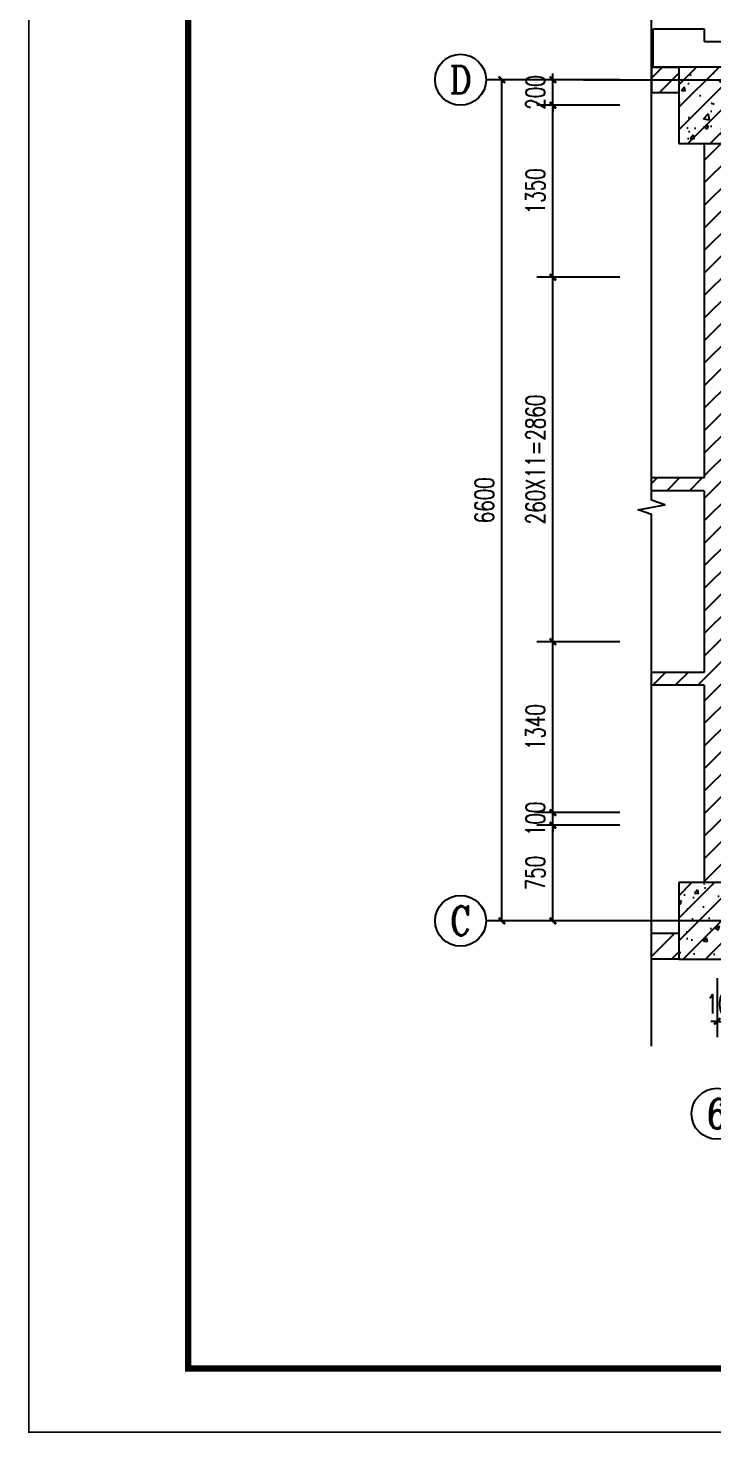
# Model space of a CAD drawing. Extents: x 1738711 to 2346805, y 1189731 to 2516152.
# Drawn here: x 1897827 to 1903199, y 1368210 to 1379233 of the extents above; entities that cross this region are included whole.
import ezdxf
from ezdxf.enums import TextEntityAlignment as Align

# ---------------------------------------------------------------- set-up
doc = ezdxf.new("R2010")
doc.units = 0
doc.header["$LTSCALE"] = 1000
doc.header["$MEASUREMENT"] = 0
doc.linetypes.add('复件 140224通州运河二期售楼部条件图_t3$0$X-ME SHAFT SH$0$X-B2$0$WATER_LINE', pattern=[0])
for name, color, linetype in [('AXIS', 3, 'Continuous'), ('AXIS_TEXT', 7, 'Continuous'), ('COLUMN', 9, 'Continuous'), ('DIM_SYMB', 3, 'Continuous'), ('DOTE', 1, 'Continuous'), ('PUB_DIM', 3, 'Continuous'), ('PUB_HATCH', 8, 'Continuous'), ('TK', 4, 'Continuous'), ('WALL', 40, 'Continuous')]:
    doc.layers.add(name, color=color, linetype=linetype)
doc.styles.add('_TCH_AXIS', font='COMPLEX', dxfattribs={"bigfont": 'GBCBIG'})
doc.styles.add('_TCH_DIM_T3', font='SIMPLEX', dxfattribs={"width": 0.705882, "bigfont": 'GBCBIG'})
doc.styles.add('COMPLEX', font='COMPLEX')
doc.styles.add('宋体', font='SIMSUN.TTF', dxfattribs={"width": 0.75})
doc.dimstyles.new('_TCH_ARCH&&50', dxfattribs={"dimtxt": 148.75, "dimasz": 50, "dimexe": 125, "dimexo": 150, "dimgap": 63.125, "dimtad": 1, "dimdec": 0, "dimzin": 0, "dimdsep": 46, "dimtxsty": '_TCH_DIM_T3', "dimblk": 'ARCHTICK', "dimcen": 0.09, "dimclrt": 7, "dimazin": 2, "dimtfac": 1, "dimtdec": 0, "dimtix": 1, "dimtmove": 2, "dimatfit": 3, "dimfxl": 50, "dimtolj": 1, "dimtzin": 0, "dimarcsym": 0})
pattern_1 = [(45, (0, 89.76), (-88.388383, 88.388383), [])]
pattern_2 = [(45, (0, 0), (-88.3883476, 88.3883476), []), (50, (0, 0), (358.63009, -31.376067), [37.5, -412.5]), (355, (0, 0), (-69.375667, 376.096067), [30, -330]), (100.4514, (29.9, -2.6), (289.25469, 344.71977), [31.870095, -350.571056]), (46.1842, (0, 100), (533.620524, -82.75951), [56.25, -618.75]), (96.6356, (44.47, 93.1), (467.33135, 487.05894), [47.80514, -525.8565]), (351.1842, (0, 100), (467.33097, 487.0593), [45, -495]), (21, (50, 75), (298.453526, -201.309445), [37.5, -412.5]), (326, (50, 75), (121.657666, 362.57502), [30, -330]), (71.4514, (74.87, 58.22), (420.111314, 161.26525), [31.870095, -350.571056]), (37.5, (0, 0), (6.079928, 166.446927), [0, -326, 0, -335, 0, -331.25]), (7.5, (0, 0), (131.534769, 197.205856), [0, -191, 0, -318.5, 0, -126.25]), (327.5, (-111.5, 0), (266.911218, -11.277436), [0, -125, 0, -390, 0, -517.5]), (317.5, (-161.5, 0), (291.593085, 50.052491), [0, -162.5, 0, -259, 0, -367.5])]

# ---------------------------------------------------------------- blocks, each defined once
blk = doc.blocks.new('dgh321')
at = {"layer": 'WALL', "linetype": '复件 140224通州运河二期售楼部条件图_t3$0$X-ME SHAFT SH$0$X-B2$0$WATER_LINE'}
for p, q in [((3247025, -2494105), (3247425, -2494105)), ((3247025, -2494105), (3247025, -2494405)), ((3247425, -2494105), (3247625, -2494105)), ((3248025, -2494105), (3247625, -2494105)), ((3248025, -2494405), (3248025, -2494105)), ((3247025, -2494405), (3247425, -2494405)), ((3247425, -2494405), (3247425, -2494305)), ((3247425, -2494305), (3247625, -2494305)), ((3247625, -2494405), (3247625, -2494305)), ((3248025, -2494405), (3247625, -2494405))]:
    blk.add_line(p, q, dxfattribs=at)
blk = doc.blocks.new('hjashrtahreahe')
at = {"layer": 'TK', "color": 7, "const_width": 25}
blk.add_lwpolyline([(0, 59400), (84100, 59400), (84100, 0), (0, 0)], close=True, dxfattribs=at)
at = {"layer": 'TK', "color": 3, "const_width": 100}
blk.add_lwpolyline([(2500, 1000), (2500, 58400), (83100, 58400), (83100, 1000)], close=True, dxfattribs=at)
at = {"layer": 'TK', "style": '宋体', "width": 0.75}
for tag, height, p in [('项目负责人', 350, (6003, 57089)), ('专业负责人', 350, (6003, 56224)), ('设计人', 350, (6003, 55419)), ('版号1', 250, (77304, 22193)), ('时间1', 250, (82405, 22193)), ('版号2', 250, (77304, 21593)), ('时间2', 250, (82405, 21593)), ('版号3', 250, (77304, 20993)), ('时间3', 250, (82405, 20993)), ('建筑会签', 0.0001, (78978, 2403)), ('电气会签', 0.0001, (82128, 2403)), ('结构会签', 0.0001, (78978, 1803)), ('暖通会签', 0.0001, (82128, 1803)), ('给排水会签', 0.0001, (78978, 1250)), ('智能化会签', 0.0001, (82128, 1250))]:
    blk.add_attdef(tag, text='', height=height, dxfattribs=at).set_placement(p, align=Align.CENTER)
for tag, p in [('合作设计单位', (80816, 48986)), ('版号说明1', (79854, 22318)), ('版号说明2', (79854, 21718)), ('版号说明3', (79854, 21118)), ('浙江绿储科技有限公司', (80545, 16036)), ('百兆瓦级集中式熔盐储能关键', (80545, 14953)), ('设备研发及制造基地项目', (80545, 14603)), ('1#研发楼', (80545, 13636)), ('图名', (80545, 12436)), ('工程编号', (78978, 11461)), ('子项编号', (82128, 11461)), ('建筑', (78978, 10711)), ('图号', (82128, 10711)), ('施工图', (78978, 9961)), ('2023.03', (82128, 9961)), ('审定', (79353, 8461)), ('审核', (79353, 7711)), ('工程负责', (79353, 6961)), ('专业负责', (79353, 6211)), ('设计', (79353, 5461)), ('制图', (79353, 4711)), ('校对', (79353, 3961))]:
    blk.add_attdef(tag, text='', height=250, dxfattribs=at).set_placement(p, align=Align.MIDDLE_CENTER)
blk = doc.blocks.new('_ArchTick')
at = {"color": 0, "linetype": 'ByBlock', "const_width": 0.4}
blk.add_lwpolyline([(-0.5, -0.5), (0.5, 0.5)], dxfattribs=at)
blk = doc.blocks.new('*D1818')
at = {"layer": 'Defpoints', "color": 0, "transparency": 16777216}
for p in [(1901544, 1378828), (1902219, 1378828), (1902219, 1372228)]:
    blk.add_point(p, dxfattribs=at)
at = {"layer": 'PUB_DIM', "color": 0, "lineweight": -2, "transparency": 16777216}
for p, q in [((1902069, 1378828), (1901419, 1378828)), ((1901544, 1372228), (1901544, 1378828)), ((1902069, 1372228), (1901419, 1372228))]:
    blk.add_line(p, q, dxfattribs=at)
at = {"layer": 'PUB_DIM', "color": 0, "lineweight": -2, "transparency": 16777216, "xscale": 50, "yscale": 50, "zscale": 50}
for p, rotation in [((1901544, 1378828), 90), ((1901544, 1372228), 270)]:
    blk.add_blockref('_ArchTick', p, dxfattribs=dict(at, rotation=rotation))
at = {"layer": 'PUB_DIM', "color": 7, "transparency": 16777216, "insert": (1901407, 1375528), "char_height": 148.8, "attachment_point": 5, "rotation": 90, "style": '_TCH_DIM_T3'}
blk.add_mtext('\\A1;6600', dxfattribs=at)
blk = doc.blocks.new('*D1819')
at = {"layer": 'Defpoints', "color": 0, "transparency": 16777216}
for p in [(1901944, 1372978), (1902619, 1372978), (1902619, 1372228)]:
    blk.add_point(p, dxfattribs=at)
at = {"layer": 'PUB_DIM', "color": 0, "lineweight": -2, "transparency": 16777216}
for p, q in [((1902469, 1372978), (1901819, 1372978)), ((1901944, 1372228), (1901944, 1372978)), ((1902469, 1372228), (1901819, 1372228))]:
    blk.add_line(p, q, dxfattribs=at)
at = {"layer": 'PUB_DIM', "color": 0, "lineweight": -2, "transparency": 16777216, "xscale": 50, "yscale": 50, "zscale": 50}
for p, rotation in [((1901944, 1372978), 90), ((1901944, 1372228), 270)]:
    blk.add_blockref('_ArchTick', p, dxfattribs=dict(at, rotation=rotation))
at = {"layer": 'PUB_DIM', "color": 7, "transparency": 16777216, "insert": (1901807, 1372603), "char_height": 148.8, "attachment_point": 5, "rotation": 90, "style": '_TCH_DIM_T3'}
blk.add_mtext('\\A1;750', dxfattribs=at)
blk = doc.blocks.new('*D1820')
at = {"layer": 'Defpoints', "color": 0, "transparency": 16777216}
for p in [(1901944, 1373078), (1902619, 1373078), (1902619, 1372978)]:
    blk.add_point(p, dxfattribs=at)
at = {"layer": 'PUB_DIM', "color": 0, "lineweight": -2, "transparency": 16777216}
for p, q in [((1901944, 1373078), (1901944, 1373128)), ((1902469, 1373078), (1901819, 1373078)), ((1901944, 1372978), (1901944, 1373078)), ((1902469, 1372978), (1901819, 1372978)), ((1901944, 1372978), (1901944, 1372928))]:
    blk.add_line(p, q, dxfattribs=at)
at = {"layer": 'PUB_DIM', "color": 0, "lineweight": -2, "transparency": 16777216, "xscale": 50, "yscale": 50, "zscale": 50}
for p, rotation in [((1901944, 1373078), 270), ((1901944, 1372978), 90)]:
    blk.add_blockref('_ArchTick', p, dxfattribs=dict(at, rotation=rotation))
at = {"layer": 'PUB_DIM', "color": 7, "transparency": 16777216, "insert": (1901807, 1373028), "char_height": 148.8, "attachment_point": 5, "rotation": 90, "style": '_TCH_DIM_T3'}
blk.add_mtext('\\A1;100', dxfattribs=at)
blk = doc.blocks.new('*D1821')
at = {"layer": 'Defpoints', "color": 0, "transparency": 16777216}
for p in [(1901944, 1374418), (1902619, 1374418), (1902619, 1373078)]:
    blk.add_point(p, dxfattribs=at)
at = {"layer": 'PUB_DIM', "color": 0, "lineweight": -2, "transparency": 16777216}
for p, q in [((1902469, 1374418), (1901819, 1374418)), ((1901944, 1373078), (1901944, 1374418)), ((1902469, 1373078), (1901819, 1373078))]:
    blk.add_line(p, q, dxfattribs=at)
at = {"layer": 'PUB_DIM', "color": 0, "lineweight": -2, "transparency": 16777216, "xscale": 50, "yscale": 50, "zscale": 50}
for p, rotation in [((1901944, 1374418), 90), ((1901944, 1373078), 270)]:
    blk.add_blockref('_ArchTick', p, dxfattribs=dict(at, rotation=rotation))
at = {"layer": 'PUB_DIM', "color": 7, "transparency": 16777216, "insert": (1901807, 1373748), "char_height": 148.8, "attachment_point": 5, "rotation": 90, "style": '_TCH_DIM_T3'}
blk.add_mtext('\\A1;1340', dxfattribs=at)
blk = doc.blocks.new('*D1822')
at = {"layer": 'Defpoints', "color": 0, "transparency": 16777216}
for p in [(1901944, 1377278), (1902619, 1377278), (1902619, 1374418)]:
    blk.add_point(p, dxfattribs=at)
at = {"layer": 'PUB_DIM', "color": 0, "lineweight": -2, "transparency": 16777216}
for p, q in [((1902469, 1377278), (1901819, 1377278)), ((1901944, 1374418), (1901944, 1377278)), ((1902469, 1374418), (1901819, 1374418))]:
    blk.add_line(p, q, dxfattribs=at)
at = {"layer": 'PUB_DIM', "color": 0, "lineweight": -2, "transparency": 16777216, "xscale": 50, "yscale": 50, "zscale": 50}
for p, rotation in [((1901944, 1377278), 90), ((1901944, 1374418), 270)]:
    blk.add_blockref('_ArchTick', p, dxfattribs=dict(at, rotation=rotation))
at = {"layer": 'PUB_DIM', "color": 7, "transparency": 16777216, "insert": (1901807, 1375848), "char_height": 148.75, "attachment_point": 5, "rotation": 90, "style": '_TCH_DIM_T3'}
blk.add_mtext('\\A1;260X11=2860', dxfattribs=at)
blk = doc.blocks.new('*D1823')
at = {"layer": 'Defpoints', "color": 0, "transparency": 16777216}
for p in [(1901944, 1378628), (1902619, 1378628), (1902619, 1377278)]:
    blk.add_point(p, dxfattribs=at)
at = {"layer": 'PUB_DIM', "color": 0, "lineweight": -2, "transparency": 16777216}
for p, q in [((1902469, 1378628), (1901819, 1378628)), ((1901944, 1377278), (1901944, 1378628)), ((1902469, 1377278), (1901819, 1377278))]:
    blk.add_line(p, q, dxfattribs=at)
at = {"layer": 'PUB_DIM', "color": 0, "lineweight": -2, "transparency": 16777216, "xscale": 50, "yscale": 50, "zscale": 50}
for p, rotation in [((1901944, 1378628), 90), ((1901944, 1377278), 270)]:
    blk.add_blockref('_ArchTick', p, dxfattribs=dict(at, rotation=rotation))
at = {"layer": 'PUB_DIM', "color": 7, "transparency": 16777216, "insert": (1901807, 1377953), "char_height": 148.8, "attachment_point": 5, "rotation": 90, "style": '_TCH_DIM_T3'}
blk.add_mtext('\\A1;1350', dxfattribs=at)
blk = doc.blocks.new('*D1824')
at = {"layer": 'Defpoints', "color": 0, "transparency": 16777216}
for p in [(1901944, 1378828), (1902619, 1378828), (1902619, 1378628)]:
    blk.add_point(p, dxfattribs=at)
at = {"layer": 'PUB_DIM', "color": 0, "lineweight": -2, "transparency": 16777216}
for p, q in [((1902469, 1378828), (1901819, 1378828)), ((1901944, 1378828), (1901944, 1378878)), ((1901944, 1378628), (1901944, 1378828)), ((1902469, 1378628), (1901819, 1378628)), ((1901944, 1378628), (1901944, 1378578))]:
    blk.add_line(p, q, dxfattribs=at)
at = {"layer": 'PUB_DIM', "color": 0, "lineweight": -2, "transparency": 16777216, "xscale": 50, "yscale": 50, "zscale": 50}
for p, rotation in [((1901944, 1378828), 270), ((1901944, 1378628), 90)]:
    blk.add_blockref('_ArchTick', p, dxfattribs=dict(at, rotation=rotation))
at = {"layer": 'PUB_DIM', "color": 7, "transparency": 16777216, "insert": (1901807, 1378728), "char_height": 148.8, "attachment_point": 5, "rotation": 90, "style": '_TCH_DIM_T3'}
blk.add_mtext('\\A1;200', dxfattribs=at)
blk = doc.blocks.new('*D1881')
at = {"layer": 'Defpoints', "color": 0, "transparency": 16777216}
for p in [(1903232, 1371928), (1903332, 1371928), (1903332, 1371439)]:
    blk.add_point(p, dxfattribs=at)
at = {"layer": 'PUB_DIM', "color": 0, "lineweight": -2, "transparency": 16777216}
for p, q in [((1903232, 1371778), (1903232, 1371314)), ((1903332, 1371778), (1903332, 1371314)), ((1903232, 1371439), (1903182, 1371439)), ((1903232, 1371439), (1903332, 1371439)), ((1903332, 1371439), (1903382, 1371439))]:
    blk.add_line(p, q, dxfattribs=at)
at = {"layer": 'PUB_DIM', "color": 0, "lineweight": -2, "transparency": 16777216, "xscale": 50, "yscale": 50, "zscale": 50}
blk.add_blockref('_ArchTick', (1903232, 1371439), dxfattribs=at)
at = {"layer": 'PUB_DIM', "color": 0, "lineweight": -2, "transparency": 16777216, "xscale": 50, "yscale": 50, "zscale": 50, "rotation": 180}
blk.add_blockref('_ArchTick', (1903332, 1371439), dxfattribs=at)
at = {"layer": 'PUB_DIM', "color": 7, "transparency": 16777216, "insert": (1903282, 1371576), "char_height": 148.8, "attachment_point": 5, "style": '_TCH_DIM_T3'}
blk.add_mtext('\\A1;100', dxfattribs=at)
blk = doc.blocks.new('_AXISO')
blk.add_circle((0, 0), 0.5)
at = {"layer": 'AXIS_TEXT', "style": 'COMPLEX', "width": 1.041667}
blk.add_attdef('A', text='', height=0.56, dxfattribs=at).set_placement((-0.25, -0.28), (0.25, -0.28), align=Align.FIT)

msp = doc.modelspace()

# ---------------------------------------------------------------- hatches: boundary and pattern name
at = {"layer": 'PUB_HATCH', "linetype": '复件 140224通州运河二期售楼部条件图_t3$0$X-ME SHAFT SH$0$X-B2$0$WATER_LINE'}
h = msp.add_hatch(dxfattribs=at)
h.set_pattern_fill('普通砖', color=256, scale=50, style=0)
h.set_pattern_definition(pattern_1)
h.paths.add_polyline_path([(1902931.8, 1378727.9), (1902931.8, 1378927.9), (1902718.2, 1378927.9), (1902718.2, 1378727.9)])
h = msp.add_hatch(dxfattribs=at)
h.set_pattern_fill('钢筋混凝土', color=256, scale=50, style=0)
h.set_pattern_definition(pattern_2)
h.paths.add_polyline_path([(1902931.8, 1378327.9), (1903531.8, 1378327.9), (1903531.8, 1378927.9), (1902931.8, 1378927.9)])
at = {"layer": 'PUB_HATCH'}
h = msp.add_hatch(dxfattribs=at)
h.set_pattern_fill('普通砖', color=256, scale=50, style=0)
h.set_pattern_definition(pattern_1)
h.paths.add_polyline_path([(1903331.8, 1378327.9), (1903131.8, 1378327.9), (1903131.8, 1375702.9), (1903198.4, 1375636.2), (1903331.8, 1375602.9)])
h = msp.add_hatch(dxfattribs=at)
h.set_pattern_fill('普通砖', color=256, scale=50, style=0)
h.set_pattern_definition(pattern_1)
h.paths.add_polyline_path([(1903198.4, 1375636.2), (1903131.8, 1375702.9), (1902718.2, 1375702.9), (1902718.2, 1375602.9), (1903131.8, 1375602.9)])
h = msp.add_hatch(dxfattribs=at)
h.set_pattern_fill('普通砖', color=256, scale=50, style=0)
h.set_pattern_definition(pattern_1)
h.paths.add_polyline_path([(1903198.4, 1375636.2), (1903131.8, 1375602.9), (1903131.8, 1374177.9), (1903198.4, 1374111.2), (1903331.8, 1374077.9), (1903331.8, 1375602.9)])
h = msp.add_hatch(dxfattribs=at)
h.set_pattern_fill('普通砖', color=256, scale=50, style=0)
h.set_pattern_definition(pattern_1)
h.paths.add_polyline_path([(1903198.4, 1374111.2), (1903131.8, 1374177.9), (1902718.2, 1374177.9), (1902718.2, 1374077.9), (1903131.8, 1374077.9)])
h = msp.add_hatch(dxfattribs=at)
h.set_pattern_fill('普通砖', color=256, scale=50, style=0)
h.set_pattern_definition(pattern_1)
h.paths.add_polyline_path([(1903198.4, 1374111.2), (1903131.8, 1374077.9), (1903131.8, 1372977.9), (1903265.1, 1372977.9), (1903331.8, 1373077.9), (1903331.8, 1374077.9)])
h = msp.add_hatch(dxfattribs=at)
h.set_pattern_fill('普通砖', color=256, scale=50, style=0)
h.set_pattern_definition(pattern_1)
h.paths.add_polyline_path([(1903131.8, 1372527.9), (1903331.8, 1372527.9), (1903331.8, 1372877.9), (1903265.1, 1372977.9), (1903131.8, 1372977.9)])
at = {"layer": 'PUB_HATCH', "linetype": '复件 140224通州运河二期售楼部条件图_t3$0$X-ME SHAFT SH$0$X-B2$0$WATER_LINE'}
h = msp.add_hatch(dxfattribs=at)
h.set_pattern_fill('钢筋混凝土', color=256, scale=50, style=0)
h.set_pattern_definition(pattern_2)
h.paths.add_polyline_path([(1902931.8, 1371927.9), (1903531.8, 1371927.9), (1903531.8, 1372527.9), (1902931.8, 1372527.9)])
at = {"layer": 'PUB_HATCH'}
h = msp.add_hatch(dxfattribs=at)
h.set_pattern_fill('普通砖', color=256, scale=50, style=0)
h.set_pattern_definition(pattern_1)
h.paths.add_polyline_path([(1902931.8, 1371927.9), (1902931.8, 1372127.9), (1902718.2, 1372127.9), (1902718.2, 1371927.9)])

# ---------------------------------------------------------------- linework, layer by layer
at = {"layer": 'AXIS'}
for p, q in [((1901919.2, 1378827.9), (1901419.2, 1378827.9)), ((1901919.2, 1372227.9), (1901419.2, 1372227.9))]:
    msp.add_line(p, q, dxfattribs=at)
at = {"layer": 'COLUMN', "linetype": '复件 140224通州运河二期售楼部条件图_t3$0$X-ME SHAFT SH$0$X-B2$0$WATER_LINE'}
for p, q in [((1903531.8, 1378927.9), (1902931.8, 1378927.9)), ((1902931.8, 1378927.9), (1902931.8, 1378327.9)), ((1902931.8, 1378327.9), (1903531.8, 1378327.9)), ((1903531.8, 1372527.9), (1902931.8, 1372527.9)), ((1902931.8, 1372527.9), (1902931.8, 1371927.9)), ((1902931.8, 1371927.9), (1903531.8, 1371927.9))]:
    msp.add_line(p, q, dxfattribs=at)
at = {"layer": 'DIM_SYMB'}
msp.add_lwpolyline([(1902718.2, 1371243.8), (1902718.2, 1375416.1), (1902613.2, 1375454.3), (1902823.2, 1375491.4), (1902718.2, 1375528.6), (1902718.2, 1379701)], dxfattribs=at)
at = {"layer": 'DOTE'}
for p, q in [((1902184.3, 1378827.9), (1909965.9, 1378827.9)), ((1909965.9, 1372227.9), (1902184.3, 1372227.9))]:
    msp.add_line(p, q, dxfattribs=at)
at = {"layer": 'WALL', "linetype": '复件 140224通州运河二期售楼部条件图_t3$0$X-ME SHAFT SH$0$X-B2$0$WATER_LINE'}
for p, q in [((1902718.2, 1378927.9), (1902931.8, 1378927.9)), ((1902718.2, 1378927.9), (1902718.2, 1378727.9)), ((1902718.2, 1378727.9), (1902931.8, 1378727.9))]:
    msp.add_line(p, q, dxfattribs=at)
at = {"layer": 'WALL'}
for p, q in [((1903131.8, 1378327.9), (1903131.8, 1375702.9)), ((1903131.8, 1375702.9), (1902718.2, 1375702.9)), ((1902718.2, 1375602.9), (1902718.2, 1375702.9)), ((1903131.8, 1375602.9), (1902718.2, 1375602.9)), ((1903131.8, 1375602.9), (1903131.8, 1374177.9)), ((1903131.8, 1374177.9), (1902718.2, 1374177.9)), ((1902718.2, 1374077.9), (1902718.2, 1374177.9)), ((1903131.8, 1374077.9), (1902718.2, 1374077.9)), ((1903131.8, 1374077.9), (1903131.8, 1372977.9)), ((1903131.8, 1372977.9), (1903131.8, 1372527.9)), ((1902931.8, 1372127.9), (1902718.2, 1372127.9)), ((1902718.2, 1371927.9), (1902718.2, 1372127.9)), ((1902931.8, 1371927.9), (1902718.2, 1371927.9))]:
    msp.add_line(p, q, dxfattribs=at)

# ---------------------------------------------------------------- block references
at = {"xscale": 0.5, "yscale": 0.5, "zscale": 0.5}
msp.add_blockref('hjashrtahreahe', (1897833.1, 1368216), dxfattribs=at)
at = {"layer": 'AXIS'}
ref = msp.add_blockref('_AXISO', (1901219.2, 1378827.9), dxfattribs=dict(at, xscale=400, yscale=400, zscale=400))
ref.add_attrib('A', 'D', dxfattribs={"layer": 'AXIS_TEXT', "ltscale": 0.5, "height": 217.6, "style": '_TCH_AXIS'}).set_placement((1901131.1, 1378719.1), (1901307.3, 1378719.1), align=Align.FIT)
ref = msp.add_blockref('_AXISO', (1901219.2, 1372227.9), dxfattribs=dict(at, xscale=400, yscale=400, zscale=400))
ref.add_attrib('A', 'C', dxfattribs={"layer": 'AXIS_TEXT', "ltscale": 0.5, "height": 227.8, "style": '_TCH_AXIS'}).set_placement((1901137.8, 1372114), (1901300.5, 1372114), align=Align.FIT)
ref = msp.add_blockref('_AXISO', (1903231.8, 1370713.9), dxfattribs=dict(at, xscale=400, yscale=400, zscale=400))
ref.add_attrib('A', '6', dxfattribs={"layer": 'AXIS_TEXT', "ltscale": 0.5, "height": 233, "style": '_TCH_AXIS'}).set_placement((1903154.1, 1370597.4), (1903309.4, 1370597.4), align=Align.FIT)
at = {"layer": 'WALL', "linetype": '复件 140224通州运河二期售楼部条件图_t3$0$X-ME SHAFT SH$0$X-B2$0$WATER_LINE', "xscale": -1, "rotation": 180}
msp.add_blockref('dgh321', (-1344293.4, -1115177), dxfattribs=at)

# ---------------------------------------------------------------- dimensions: what is measured, and where the dimension line sits
at = {"layer": 'PUB_DIM'}
for p1, p2, distance, picture, middle in [((1902218.8, 1372227.9), (1902218.8, 1378827.9), 674.6, '*D1818', (1901406.7, 1375527.9)), ((1902618.8, 1378627.9), (1902618.8, 1378827.9), 674.6, '*D1824', (1901806.7, 1378727.9)), ((1902618.8, 1377277.9), (1902618.8, 1378627.9), 674.6, '*D1823', (1901806.7, 1377952.9)), ((1902618.8, 1373077.9), (1902618.8, 1374417.9), 674.6, '*D1821', (1901806.7, 1373747.9)), ((1902618.8, 1372977.9), (1902618.8, 1373077.9), 674.6, '*D1820', (1901806.7, 1373027.9)), ((1902618.8, 1372227.9), (1902618.8, 1372977.9), 674.6, '*D1819', (1901806.7, 1372602.9)), ((1903231.8, 1371927.9), (1903331.8, 1371927.9), -489, '*D1881', (1903281.8, 1371576.4))]:
    dim = msp.add_aligned_dim(p1=p1, p2=p2, distance=distance, dimstyle='_TCH_ARCH&&50', dxfattribs=at)
    dim.commit()
    dim.dimension.update_dxf_attribs({"geometry": picture, "text_midpoint": middle})
dim = msp.add_aligned_dim(p1=(1902618.8, 1374417.9), p2=(1902618.8, 1377277.9), distance=674.6, text='260X11=2860', dimstyle='_TCH_ARCH&&50', dxfattribs=at)
dim.commit()
dim.dimension.update_dxf_attribs({"geometry": '*D1822', "text_midpoint": (1901806.7, 1375847.9)})

doc.saveas('drawing.dxf')
